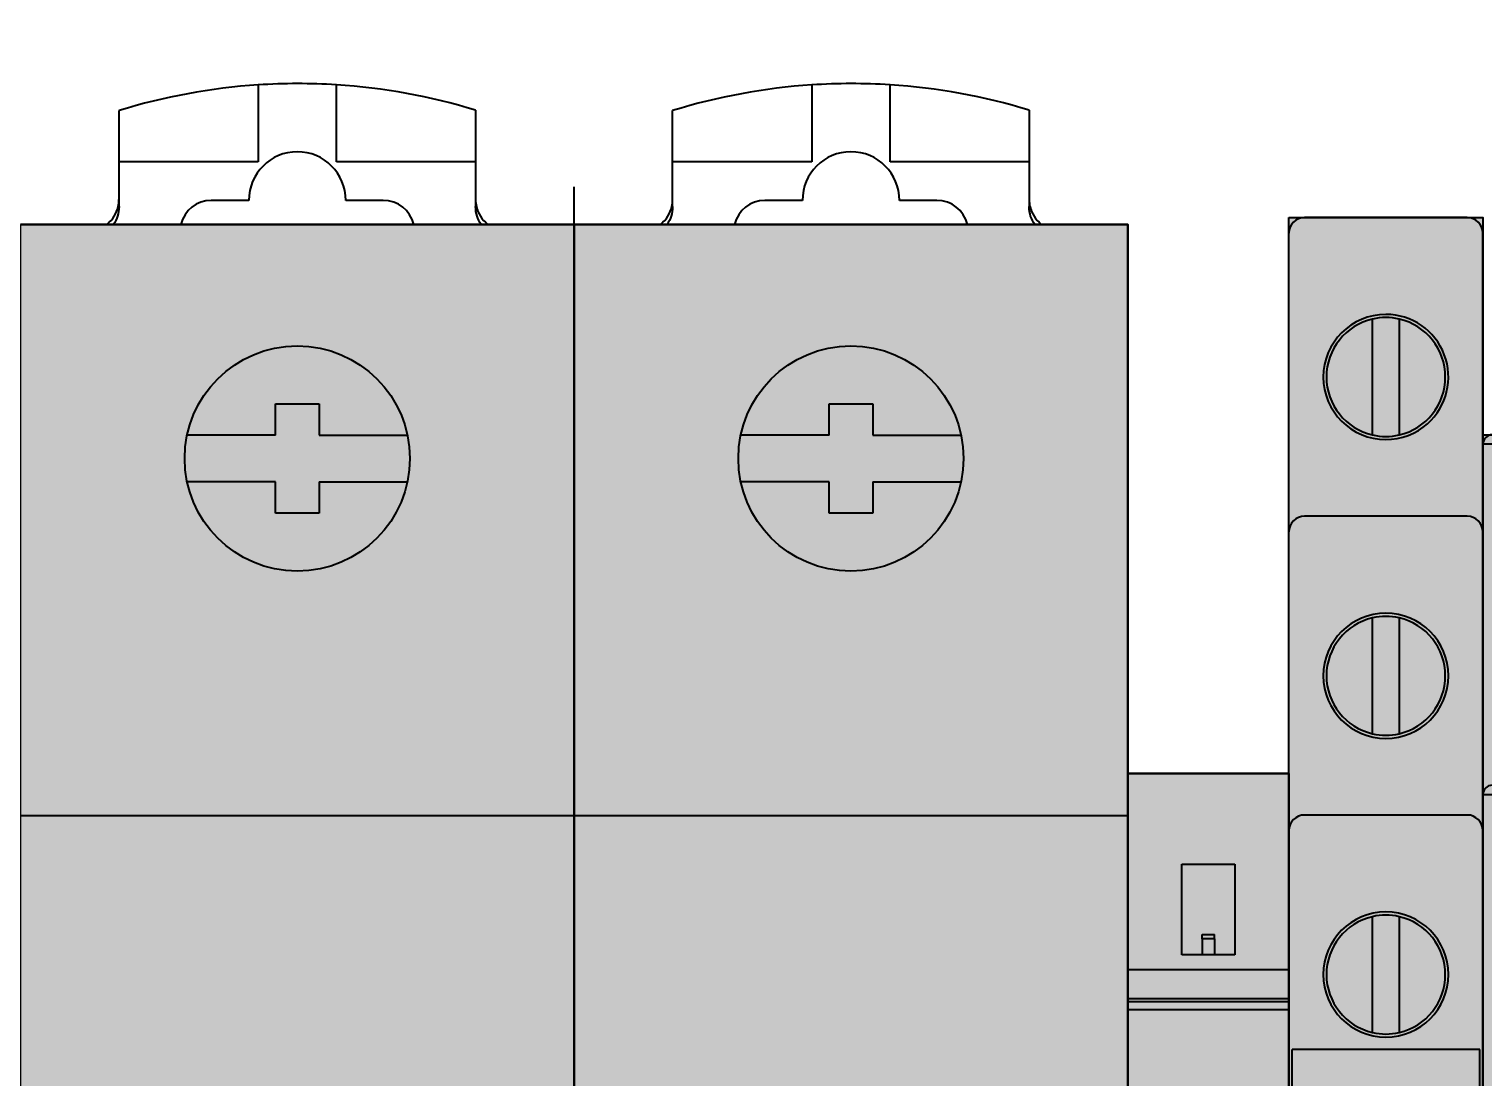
# Model space of a CAD drawing. Extents: x -20 to 2016, y -5898 to 916.
# Drawn here: x 514.48 to 560.96, y 777.86 to 811.35 of the extents above; entities that cross this region are included whole.
import ezdxf

# ---------------------------------------------------------------- set-up
doc = ezdxf.new("R2010")
doc.units = 0
for name, color, linetype in [('Default', 7, 'Continuous'), ('DV1_Default', 7, 'Continuous'), ('HIDDEN', 7, 'Continuous'), ('MAIN-1', 7, 'Continuous'), ('SYMS', 7, 'Continuous'), ('THICK', 7, 'Continuous')]:
    doc.layers.add(name, color=color, linetype=linetype)
doc.dimstyles.new('ISO-25', dxfattribs={"dimtxt": 2.5, "dimasz": 2.5, "dimexe": 1.25, "dimexo": 0.625, "dimtad": 1, "dimtxsty": 'Standard', "dimcen": 2.5, "dimadec": 0, "dimazin": 0, "dimtfac": 1, "dimtmove": 0, "dimatfit": 3, "dimfxl": 1, "dimarcsym": 0})

# ---------------------------------------------------------------- blocks, each defined once
blk = doc.blocks.new('clipfix_35_5-select__2', base_point=(-147.547, 71.306))
at = {"color": 7, "linetype": 'Continuous'}
for p, q in [((-147.547, 76.456), (-147.547, 71.306)), ((-141.281, 76.456), (-147.547, 76.456)), ((-141.281, 71.306), (-141.281, 76.456)), ((-140.345, 76.456), (-141.281, 76.456)), ((-140.345, 71.306), (-140.345, 76.456)), ((-140.244, 76.456), (-140.345, 76.456)), ((-140.244, 76.456), (-140.244, 71.306)), ((-139.986, 76.456), (-140.244, 76.456)), ((-139.986, 76.456), (-139.986, 71.306)), ((-132.965, 76.456), (-139.986, 76.456)), ((-144.647, 73.031), (-144.647, 74.731)), ((-144.647, 74.731), (-141.747, 74.731)), ((-141.747, 74.731), (-141.747, 74.081)), ((-142.261, 74.081), (-142.392, 74.081)), ((-142.392, 73.681), (-142.392, 74.081)), ((-142.261, 74.081), (-142.261, 73.681)), ((-142.261, 74.081), (-141.747, 74.081)), ((-141.747, 74.081), (-141.747, 73.681)), ((-142.261, 73.681), (-142.392, 73.681)), ((-142.261, 73.681), (-141.747, 73.681)), ((-141.747, 73.681), (-141.747, 73.031)), ((-141.747, 73.031), (-144.647, 73.031)), ((-141.281, 71.306), (-147.547, 71.306)), ((-140.345, 71.306), (-141.281, 71.306)), ((-140.244, 71.306), (-140.345, 71.306)), ((-139.986, 71.306), (-140.244, 71.306)), ((-132.965, 71.306), (-139.986, 71.306))]:
    blk.add_line(p, q, dxfattribs=at)
blk = doc.blocks.new('SE')
at = {"layer": 'DV1_Default', "color": 7, "linetype": 'Continuous'}
for p, q in [((60.181, 201.883), (54.981, 201.883)), ((54.481, 191.833), (54.481, 201.383)), ((60.681, 191.833), (60.681, 201.383)), ((57.151, 194.933), (57.151, 198.634)), ((58.011, 198.634), (58.011, 194.933)), ((60.181, 192.333), (54.981, 192.333)), ((54.481, 182.283), (54.481, 191.833)), ((60.681, 182.283), (60.681, 191.833)), ((57.151, 185.383), (57.151, 189.084)), ((58.011, 189.084), (58.011, 185.383)), ((60.181, 182.783), (54.981, 182.783)), ((54.481, 174.583), (54.481, 182.283)), ((60.681, 174.583), (60.681, 182.283)), ((57.151, 175.833), (57.151, 179.534)), ((58.011, 179.534), (58.011, 175.833)), ((54.581, 174.783), (54.581, 175.283)), ((60.581, 175.283), (54.581, 175.283)), ((60.581, 174.783), (60.581, 175.283)), ((54.581, 173.608), (54.581, 174.783)), ((60.581, 173.608), (60.581, 174.783)), ((54.481, 174.337), (54.481, 174.583)), ((60.681, 174.337), (60.681, 174.583))]:
    blk.add_line(p, q, dxfattribs=at)
for centre, radius, start, end in [((54.981, 201.383), 0.5, 90, 180), ((60.181, 201.383), 0.5, 0, 90), ((57.581, 196.783), 2, 90, 270), ((57.581, 196.783), 1.9, 103.0803, 180), ((57.581, 196.783), 1.9, 76.9197, 103.0803), ((57.581, 196.783), 2, 311.749, 90), ((57.581, 196.783), 1.9, 0, 76.9197), ((57.581, 196.783), 1.9, 180, 256.9197), ((57.581, 196.783), 1.9, 283.0803, 0), ((57.581, 196.783), 2, 270, 311.749), ((57.581, 196.783), 1.9, 256.9197, 283.0803), ((54.981, 191.833), 0.5, 90, 180), ((60.181, 191.833), 0.5, 0, 90), ((57.581, 187.233), 2, 90, 270), ((57.581, 187.233), 2, 270, 90), ((57.581, 187.233), 1.9, 103.0803, 180), ((57.581, 187.233), 1.9, 76.9197, 103.0803), ((57.581, 187.233), 1.9, 0, 76.9197), ((57.581, 187.233), 1.9, 180, 256.9197), ((57.581, 187.233), 1.9, 283.0803, 0), ((57.581, 187.233), 1.9, 256.9197, 283.0803), ((54.981, 182.283), 0.5, 90, 180), ((60.181, 182.283), 0.5, 0, 90), ((57.581, 177.683), 2, 90, 270), ((57.581, 177.683), 1.9, 103.0803, 180), ((57.581, 177.683), 1.9, 76.9197, 103.0803), ((57.581, 177.683), 2, 270, 90), ((57.581, 177.683), 1.9, 0, 76.9197), ((57.581, 177.683), 1.9, 180, 256.9197), ((57.581, 177.683), 1.9, 283.0803, 0), ((57.581, 177.683), 1.9, 256.9197, 283.0803)]:
    blk.add_arc(centre, radius, start, end, dxfattribs=at)
blk = doc.blocks.new('*D42')
at = {"layer": 'Defpoints', "color": 0, "transparency": 16777216}
for p in [(778.839, 886.31), (287.054, 787.563), (778.839, 787.563)]:
    blk.add_point(p, dxfattribs=at)
at = {"layer": 'SYMS', "color": 0, "lineweight": -2, "transparency": 16777216}
for p, q in [((287.054, 788.188), (287.054, 887.56)), ((778.839, 788.188), (778.839, 887.56)), ((289.554, 886.31), (776.339, 886.31))]:
    blk.add_line(p, q, dxfattribs=at)
at = {"layer": 'SYMS', "color": 0, "transparency": 16777216}
for points in [[(289.554, 886.727), (289.554, 885.894), (287.054, 886.31)], [(776.339, 886.727), (776.339, 885.894), (778.839, 886.31)]]:
    blk.add_solid(points, dxfattribs=at)
at = {"layer": 'SYMS', "color": 0, "transparency": 16777216, "insert": (532.946, 888.394), "char_height": 2.5, "attachment_point": 5}
blk.add_mtext('491,79', dxfattribs=at)

msp = doc.modelspace()

# ---------------------------------------------------------------- hatches: boundary and pattern name
at = {"layer": 'SYMS', "true_color": 0x636466}
h = msp.add_hatch(color=251, dxfattribs=at)
h.dxf.hatch_style = 1
h.paths.add_polyline_path([(531.904, 805.108), (514.204, 805.108), (514.204, 720.308), (531.904, 720.308)])
h = msp.add_hatch(color=251, dxfattribs=at)
h.dxf.hatch_style = 1
h.paths.add_polyline_path([(549.604, 805.108), (531.904, 805.108), (531.904, 720.308), (549.604, 720.308)])
h = msp.add_hatch(color=251, dxfattribs=at)
h.dxf.hatch_style = 1
h.paths.add_polyline_path([(560.959, 805.331), (554.754, 805.331), (554.754, 717.489), (560.959, 717.489)])
h = msp.add_hatch(color=251, dxfattribs=at)
h.dxf.hatch_style = 1
h.paths.add_polyline_path([(560.959, 719.385), (587.859, 719.385), (587.859, 798.385), (560.959, 798.385)])
h = msp.add_hatch(color=251, dxfattribs=at)
h.dxf.hatch_style = 1
h.paths.add_polyline_path([(554.754, 787.563), (549.604, 787.563), (549.604, 738.963), (554.754, 738.963)])

# ---------------------------------------------------------------- linework, layer by layer
at = {"color": 7, "linetype": 'Continuous'}
for p, q in [((521.804, 809.568), (521.804, 807.11)), ((524.304, 807.11), (524.304, 809.571)), ((539.504, 809.568), (539.504, 807.11)), ((542.004, 807.11), (542.004, 809.571)), ((528.754, 808.758), (528.754, 807.11)), ((546.454, 808.758), (546.454, 807.11)), ((517.354, 807.11), (517.354, 808.745)), ((535.054, 807.11), (535.054, 808.745)), ((521.804, 807.11), (517.354, 807.11)), ((517.354, 805.675), (517.354, 807.108)), ((528.754, 807.11), (524.304, 807.11)), ((528.754, 807.108), (528.754, 805.675)), ((539.504, 807.11), (535.054, 807.11)), ((535.054, 805.675), (535.054, 807.108)), ((546.454, 807.11), (542.004, 807.11)), ((546.454, 807.108), (546.454, 805.675)), ((521.504, 805.876), (520.304, 805.876)), ((525.804, 805.876), (524.604, 805.876)), ((539.204, 805.876), (538.004, 805.876)), ((543.504, 805.876), (542.304, 805.876)), ((531.904, 805.108), (514.204, 805.108)), ((531.904, 720.308), (531.904, 805.108)), ((531.904, 720.308), (531.904, 805.108)), ((549.604, 805.108), (531.904, 805.108)), ((549.604, 720.308), (549.604, 805.108)), ((522.354, 798.377), (522.354, 799.377)), ((522.354, 799.377), (523.754, 799.377)), ((523.754, 799.377), (523.754, 798.377)), ((540.054, 798.377), (540.054, 799.377)), ((540.054, 799.377), (541.454, 799.377)), ((541.454, 799.377), (541.454, 798.377)), ((522.354, 798.377), (519.533, 798.377)), ((523.754, 798.377), (526.575, 798.377)), ((540.054, 798.377), (537.233, 798.377)), ((541.454, 798.377), (544.275, 798.377)), ((522.354, 796.877), (519.533, 796.877)), ((522.354, 795.877), (522.354, 796.877)), ((523.754, 796.877), (523.754, 795.877)), ((523.754, 796.877), (526.575, 796.877)), ((540.054, 796.877), (537.233, 796.877)), ((540.054, 795.877), (540.054, 796.877)), ((541.454, 796.877), (541.454, 795.877)), ((541.454, 796.877), (544.275, 796.877)), ((523.754, 795.877), (522.354, 795.877)), ((541.454, 795.877), (540.054, 795.877)), ((531.904, 786.209), (514.204, 786.209)), ((549.604, 786.209), (531.904, 786.209))]:
    msp.add_line(p, q, dxfattribs=at)
for centre in [(523.054, 797.627), (540.754, 797.627)]:
    msp.add_circle(centre, 3.6, dxfattribs=at)
for centre, radius, start, end in [((523.075, 790.26), 19.35, 93.7668, 107.1978), ((523.075, 790.258), 19.35, 86.3591, 93.7668), ((523.075, 790.26), 19.35, 72.9337, 86.3591), ((540.775, 790.26), 19.35, 93.7668, 107.1978), ((540.775, 790.258), 19.35, 86.3591, 93.7668), ((540.775, 790.26), 19.35, 72.9337, 86.3591), ((516.356, 805.901), 0.997, 308.5163, 347.0319), ((516.356, 805.9), 0.997, 347.0631, 359.9849), ((520.305, 804.875), 1, 90.0557, 166.524), ((525.803, 804.875), 1.001, 13.4739, 89.9443), ((529.751, 805.9), 0.998, 180.0152, 192.8736), ((529.751, 805.901), 0.997, 192.9049, 231.4838), ((534.056, 805.901), 0.997, 308.5163, 347.0319), ((534.056, 805.9), 0.997, 347.0631, 359.9849), ((538.005, 804.875), 1, 90.0557, 166.524), ((543.503, 804.875), 1.001, 13.4739, 89.9443), ((547.451, 805.9), 0.998, 180.0152, 192.8736), ((547.451, 805.901), 0.997, 192.9049, 231.4838)]:
    msp.add_arc(centre, radius, start, end, dxfattribs=at)
for centre in [(523.054, 805.876), (540.754, 805.876)]:
    msp.add_ellipse(centre, major_axis=(0, 1.554), ratio=0.997493, start_param=-1.570796, end_param=1.570796, dxfattribs=at)
for points, knots in [([(517.354, 805.676), (517.354, 805.574), (517.323, 805.37), (517.232, 805.185), (517.174, 805.101)], [0, 0, 0, 0, 0.500039, 1, 1, 1, 1]), ([(528.934, 805.101), (528.876, 805.185), (528.784, 805.37), (528.754, 805.574), (528.754, 805.676)], [0, 0, 0, 0, 0.499961, 1, 1, 1, 1]), ([(535.054, 805.676), (535.054, 805.574), (535.023, 805.37), (534.932, 805.185), (534.874, 805.101)], [0, 0, 0, 0, 0.500039, 1, 1, 1, 1]), ([(546.634, 805.101), (546.576, 805.185), (546.484, 805.37), (546.454, 805.574), (546.454, 805.676)], [0, 0, 0, 0, 0.499961, 1, 1, 1, 1])]:
    msp.add_open_spline(points, degree=3, knots=knots, dxfattribs=at)
at = {"layer": 'HIDDEN'}
for p, q in [((531.904, 806.308), (531.904, 806.308)), ((531.904, 785.308), (531.904, 785.308)), ((531.904, 782.508), (531.904, 782.508))]:
    msp.add_line(p, q, dxfattribs=at)
at = {"layer": 'MAIN-1'}
for p, q in [((560.959, 786.885), (560.959, 798.085)), ((561.259, 798.085), (560.959, 798.085)), ((560.959, 777.285), (560.959, 786.885)), ((560.959, 786.885), (561.259, 786.885))]:
    msp.add_line(p, q, dxfattribs=at)
for centre in [(561.259, 798.085), (561.259, 786.885)]:
    msp.add_arc(centre, 0.3, 90, 180, dxfattribs=at)
at = {"layer": 'SYMS'}
for points in [[(514.204, 805.108), (531.904, 805.108), (531.904, 720.308), (514.204, 720.308)], [(531.904, 805.108), (549.604, 805.108), (549.604, 720.308), (531.904, 720.308)], [(554.754, 805.331), (560.959, 805.331), (560.959, 717.489), (554.754, 717.489)], [(554.754, 805.331), (560.959, 805.331), (560.959, 717.489), (554.754, 717.489)], [(560.959, 798.385), (587.859, 798.385), (587.859, 719.385), (560.959, 719.385)], [(549.604, 787.563), (554.754, 787.563), (554.754, 738.963), (549.604, 738.963)]]:
    msp.add_lwpolyline(points, close=True, dxfattribs=at)
at = {"layer": 'THICK'}
for p, q in [((531.904, 785.308), (531.904, 806.308)), ((531.904, 740.108), (531.904, 785.308))]:
    msp.add_line(p, q, dxfattribs=at)

# ---------------------------------------------------------------- block references
at = {"rotation": 270}
msp.add_blockref('clipfix_35_5-select__2', (549.604, 787.563), dxfattribs=at)
at = {"layer": 'Default'}
msp.add_blockref('SE', (500.275, 603.448), dxfattribs=at)

# ---------------------------------------------------------------- dimensions: what is measured, and where the dimension line sits
at = {"layer": 'SYMS'}
dim = msp.add_linear_dim(base=(778.8389, 886.3104), p1=(287.0536, 787.5627), p2=(778.8389, 787.5627), dimstyle='ISO-25', dxfattribs=at)
dim.commit()
dim.dimension.update_dxf_attribs({"geometry": '*D42', "text_midpoint": (532.9462, 888.3937)})

doc.saveas('drawing.dxf')
